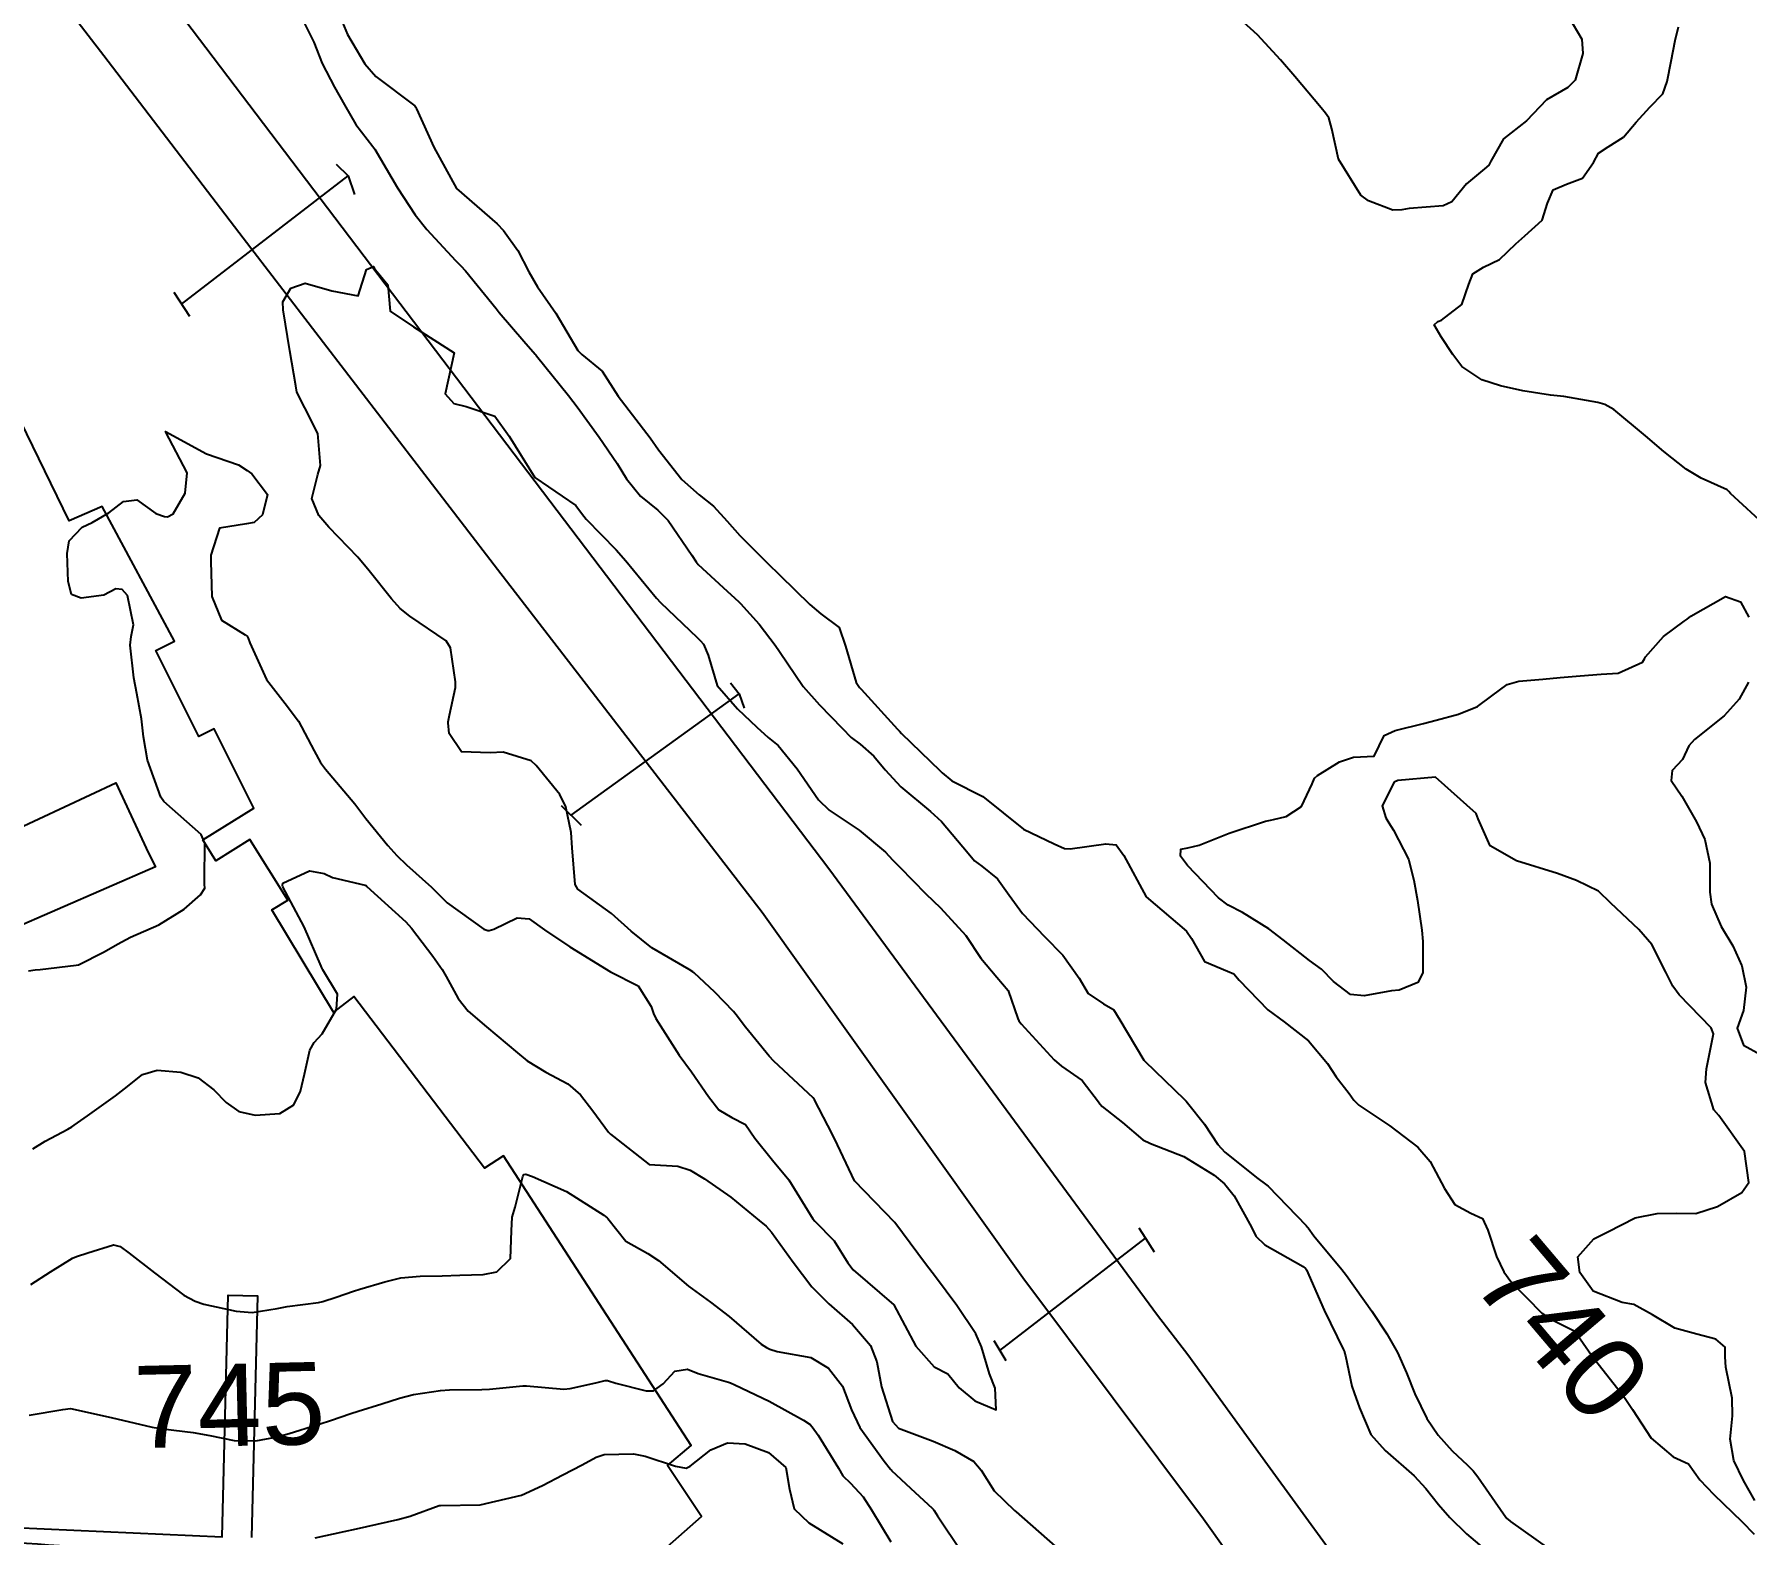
# Model space of a CAD drawing. Header units: metres. Extents: x 318500 to 325275, y 7408834 to 7428799.
# Drawn here: x 321141.7 to 321225, y 7409407.5 to 7409480.5 of the extents above; entities that cross this region are included whole.
import ezdxf
from ezdxf.enums import TextEntityAlignment as Align

# ---------------------------------------------------------------- set-up
doc = ezdxf.new("R2010")
doc.units = ezdxf.units.M
doc.header["$MEASUREMENT"] = 0
for name, color, linetype in [('Cotas', 45, 'Continuous'), ('Curvas de Nivel 1m', 11, 'Continuous'), ('Curvas de Nivel 5m', 15, 'Continuous'), ('Edificações', 30, 'Continuous'), ('Linha Férrea', 20, 'Continuous'), ('Portico', 45, 'Continuous'), ('Vias Primárias', 230, 'Continuous')]:
    doc.layers.add(name, color=color, linetype=linetype)
doc.styles.add('ARIAL', font='arial.ttf')
doc.linetypes.add('TRACKS', pattern='A,0.15,[130,ltypeshp.shx,S=0.25,R=0,X=0,Y=0],0.15', length=0.3)

msp = doc.modelspace()

# ---------------------------------------------------------------- linework, layer by layer
at = {"layer": 'Curvas de Nivel 1m', "flags": 128}
for points, elevation in [([(321154.781, 7409481.135), (321155.279, 7409480.167), (321155.682, 7409479.126), (321156.283, 7409477.968), (321156.763, 7409477.113), (321157.313, 7409476.156), (321158.151, 7409475.091), (321158.248, 7409474.955), (321159.344, 7409473.073), (321160.201, 7409471.763), (321160.766, 7409471.054), (321162.175, 7409469.537), (321162.42, 7409469.284), (321162.647, 7409469.033), (321164.143, 7409467.195), (321164.297, 7409467.008), (321165.5, 7409465.608), (321166.036, 7409464.981), (321166.07, 7409464.941), (321166.109, 7409464.893), (321167.661, 7409462.964), (321168.082, 7409462.411), (321169.157, 7409460.944), (321170.041, 7409459.668), (321170.496, 7409458.923), (321171.175, 7409458.066), (321172.015, 7409457.387), (321172.522, 7409456.895), (321173.665, 7409455.203), (321173.871, 7409454.881), (321173.978, 7409454.756), (321175.195, 7409453.628), (321175.951, 7409452.934), (321176.037, 7409452.849), (321176.943, 7409451.838), (321177.724, 7409450.823), (321177.925, 7409450.513), (321179.079, 7409448.808), (321179.887, 7409447.914), (321180.985, 7409446.783), (321181.428, 7409446.339), (321181.862, 7409446.013), (321182.518, 7409445.421), (321183.082, 7409444.752), (321183.838, 7409443.939), (321185.277, 7409442.725), (321185.813, 7409442.244), (321187.112, 7409440.7), (321187.418, 7409440.327), (321187.784, 7409440.07), (321188.548, 7409439.449), (321189.109, 7409438.67), (321189.757, 7409437.774), (321190.824, 7409436.649), (321191.727, 7409435.743), (321192.509, 7409434.628), (321192.956, 7409433.875), (321193.698, 7409433.383), (321194.187, 7409433.092), (321194.5, 7409432.598), (321195.661, 7409430.64), (321195.709, 7409430.58), (321197.632, 7409428.723), (321197.714, 7409428.641), (321197.792, 7409428.558), (321198.605, 7409427.526), (321199.268, 7409426.535), (321199.605, 7409426.167), (321201.211, 7409424.88), (321201.582, 7409424.605), (321201.706, 7409424.499), (321203.561, 7409422.59), (321203.614, 7409422.533), (321203.653, 7409422.479), (321203.939, 7409422.09), (321205.303, 7409420.453), (321205.526, 7409420.165), (321206.758, 7409418.431), (321207.483, 7409417.318), (321208.002, 7409416.415), (321208.44, 7409415.431), (321208.841, 7409414.406), (321209.432, 7409413.208), (321209.984, 7409412.392), (321210.661, 7409411.634), (321211.406, 7409410.94), (321211.692, 7409410.655), (321211.918, 7409410.362), (321213.159, 7409408.558), (321213.328, 7409408.341), (321213.369, 7409408.3), (321213.51, 7409408.197), (321215.348, 7409406.877)], 741), ([(321141.391, 7409434.989), (321141.707, 7409435.022), (321141.958, 7409435.047), (321143.71, 7409435.249), (321143.828, 7409435.278), (321145.075, 7409435.905), (321145.725, 7409436.281), (321146.351, 7409436.62), (321147.74, 7409437.22), (321148.972, 7409437.988), (321149.762, 7409438.686), (321149.969, 7409438.995), (321149.96, 7409439.197), (321149.947, 7409439.372), (321149.968, 7409441.197), (321149.796, 7409441.612), (321147.975, 7409443.218), (321147.823, 7409443.423), (321147.182, 7409445.23), (321146.99, 7409446.362), (321146.89, 7409447.235), (321146.659, 7409448.468), (321146.514, 7409449.241), (321146.336, 7409450.832), (321146.388, 7409451.243), (321146.506, 7409451.812), (321146.212, 7409453.246), (321145.954, 7409453.531), (321145.643, 7409453.567), (321145.051, 7409453.263), (321143.948, 7409453.106), (321143.482, 7409453.285), (321143.319, 7409453.927), (321143.275, 7409455.287), (321143.373, 7409455.902), (321143.999, 7409456.561), (321144.489, 7409456.786), (321145.297, 7409457.261), (321146.016, 7409457.817), (321146.666, 7409457.89), (321147.594, 7409457.226), (321148.008, 7409457.078), (321148.159, 7409457.067), (321148.427, 7409457.216), (321149.019, 7409458.211), (321149.115, 7409459.209), (321148.06, 7409461.22), (321150.044, 7409460.132), (321151.608, 7409459.605), (321152.032, 7409459.325), (321152.256, 7409459.167), (321153.025, 7409458.16), (321152.774, 7409457.159), (321152.373, 7409456.796), (321152.003, 7409456.721), (321150.678, 7409456.512), (321150.268, 7409455.196), (321150.269, 7409454.902), (321150.312, 7409453.195), (321150.786, 7409452.035), (321151.932, 7409451.33), (321152.026, 7409451.263), (321152.078, 7409451.168), (321152.158, 7409450.935), (321152.968, 7409449.154), (321153.883, 7409447.994), (321154.533, 7409447.133), (321155.291, 7409445.691), (321155.591, 7409445.123), (321155.845, 7409444.794), (321157.272, 7409443.098), (321157.81, 7409442.393), (321158.878, 7409441.074), (321159.309, 7409440.591), (321159.781, 7409440.138), (321161, 7409439.048), (321161.759, 7409438.297), (321163.554, 7409437.013), (321163.739, 7409436.944), (321163.807, 7409436.941), (321164.029, 7409437.006), (321165.174, 7409437.563), (321165.748, 7409437.518), (321166.506, 7409436.972), (321167.728, 7409436.156), (321169.71, 7409434.93), (321171.052, 7409434.258), (321171.693, 7409433.242), (321171.798, 7409432.899), (321171.914, 7409432.67), (321173.048, 7409430.886), (321173.648, 7409430.067), (321174.476, 7409428.867), (321174.979, 7409428.215), (321175.62, 7409427.851), (321176.281, 7409427.505), (321176.725, 7409426.833), (321177.594, 7409425.762), (321178.395, 7409424.812), (321179.552, 7409422.919), (321179.646, 7409422.799), (321180.599, 7409421.842), (321181.262, 7409420.774), (321181.525, 7409420.441), (321183.5, 7409418.74), (321184.565, 7409416.729), (321185.46, 7409415.723), (321186.122, 7409415.375), (321186.672, 7409414.702), (321187.441, 7409414.06), (321188.479, 7409413.63), (321188.433, 7409414.675), (321188.157, 7409415.38), (321187.763, 7409416.686), (321187.48, 7409417.324), (321186.56, 7409418.704), (321185.521, 7409420.1), (321185.042, 7409420.725), (321183.55, 7409422.74), (321181.58, 7409424.77), (321180.619, 7409426.785), (321180.283, 7409427.456), (321179.629, 7409428.713), (321179.563, 7409428.801), (321177.656, 7409430.586), (321177.435, 7409430.823), (321176.274, 7409432.248), (321175.823, 7409432.848), (321175.765, 7409432.923), (321175.692, 7409433.006), (321174.788, 7409433.951), (321173.786, 7409434.879), (321173.711, 7409434.94), (321173.544, 7409435.05), (321171.728, 7409436.095), (321170.708, 7409436.915), (321169.753, 7409437.765), (321168.119, 7409438.955), (321167.994, 7409439.178), (321167.839, 7409440.959), (321167.801, 7409441.71), (321167.534, 7409442.963), (321167.242, 7409443.553), (321166.094, 7409444.978), (321165.852, 7409445.192), (321164.479, 7409445.624), (321163.856, 7409445.591), (321162.464, 7409445.639), (321161.865, 7409446.529), (321161.812, 7409447.041), (321161.815, 7409447.097), (321161.876, 7409447.413), (321162.161, 7409448.771), (321162.168, 7409449.036), (321161.925, 7409450.699), (321161.715, 7409451.042), (321159.942, 7409452.24), (321159.481, 7409452.603), (321159.054, 7409453.073), (321157.97, 7409454.448), (321157.417, 7409455.098), (321156.002, 7409456.566), (321155.517, 7409457.125), (321155.183, 7409457.964), (321155.462, 7409459.126), (321155.593, 7409459.568), (321155.464, 7409461.126), (321154.843, 7409462.368), (321154.45, 7409463.136), (321154.392, 7409463.436), (321154.11, 7409465.14), (321153.775, 7409467.145), (321153.772, 7409467.52), (321154.156, 7409468.198), (321154.859, 7409468.433), (321156.154, 7409468.063), (321157.437, 7409467.815), (321157.835, 7409469.095), (321158.172, 7409469.247), (321158.233, 7409469.151), (321158.275, 7409469.088), (321158.878, 7409468.36), (321158.996, 7409467.077), (321160.129, 7409466.312), (321162.11, 7409465.04), (321161.66, 7409463.044), (321162.083, 7409462.578), (321162.683, 7409462.429), (321164.074, 7409461.959), (321164.774, 7409460.999), (321166.03, 7409458.98), (321168.017, 7409457.616), (321168.298, 7409457.241), (321168.519, 7409456.952), (321169.988, 7409455.46), (321170.458, 7409454.923), (321171.953, 7409453.109), (321172.148, 7409452.898), (321173.933, 7409451.191), (321174.089, 7409451.035), (321174.227, 7409450.876), (321174.464, 7409450.33), (321174.895, 7409448.865), (321175.883, 7409447.729), (321176.836, 7409446.836), (321177.377, 7409446.339), (321177.861, 7409445.936), (321178.8, 7409444.81), (321179.827, 7409443.292), (321180.352, 7409442.792), (321181.806, 7409441.824), (321183.089, 7409440.751), (321183.43, 7409440.389), (321183.783, 7409440.022), (321185.049, 7409438.727), (321185.76, 7409438.044), (321186.992, 7409436.701), (321187.724, 7409435.598), (321188.508, 7409434.678), (321189.054, 7409434.02), (321189.523, 7409432.662), (321189.571, 7409432.545), (321189.686, 7409432.398), (321191.305, 7409430.644), (321191.656, 7409430.343), (321192.661, 7409429.64), (321193.45, 7409428.613), (321193.52, 7409428.503), (321193.628, 7409428.385), (321194.626, 7409427.6), (321195.612, 7409426.763), (321195.985, 7409426.576), (321197.601, 7409425.949), (321199.087, 7409425.038), (321199.581, 7409424.613), (321199.665, 7409424.529), (321200.059, 7409424.036), (321200.896, 7409422.51), (321201.112, 7409422.073), (321201.542, 7409421.657), (321203.418, 7409420.594), (321203.53, 7409420.499), (321203.546, 7409420.48), (321203.572, 7409420.437), (321204.435, 7409418.466), (321205.384, 7409416.538), (321205.417, 7409416.451), (321205.426, 7409416.407), (321205.468, 7409416.255), (321205.788, 7409414.78), (321205.892, 7409414.443), (321206.162, 7409413.717), (321206.714, 7409412.431), (321207.408, 7409411.652), (321208.817, 7409410.406), (321209.384, 7409409.794), (321210.003, 7409409.014), (321210.554, 7409408.382), (321211.358, 7409407.597), (321212.837, 7409406.348)], 742), ([(321141.595, 7409426.314), (321142.202, 7409426.693), (321143.298, 7409427.283), (321143.497, 7409427.396), (321143.612, 7409427.474), (321144.268, 7409427.921), (321145.626, 7409428.897), (321146.066, 7409429.243), (321146.938, 7409429.933), (321147.644, 7409430.154), (321148.807, 7409430.044), (321149.639, 7409429.776), (321150.409, 7409429.188), (321151.014, 7409428.569), (321151.62, 7409428.133), (321152.414, 7409427.954), (321153.619, 7409428.039), (321154.294, 7409428.463), (321154.619, 7409429.13), (321154.822, 7409429.949), (321155.075, 7409431.126), (321155.288, 7409431.501), (321155.672, 7409431.919), (321156.383, 7409433.11), (321156.432, 7409433.844), (321155.709, 7409435.037), (321155.661, 7409435.12), (321155.625, 7409435.207), (321154.801, 7409437.129), (321153.769, 7409439.061), (321153.752, 7409439.14), (321153.771, 7409439.242), (321155.066, 7409439.838), (321155.776, 7409439.721), (321156.184, 7409439.523), (321157.771, 7409439.156), (321157.814, 7409439.133), (321157.859, 7409439.089), (321159.745, 7409437.366), (321160.027, 7409437.057), (321161.069, 7409435.697), (321161.525, 7409435.042), (321161.707, 7409434.707), (321162.294, 7409433.629), (321162.784, 7409433.024), (321163.679, 7409432.252), (321165.179, 7409430.987), (321165.654, 7409430.608), (321166.565, 7409430.052), (321167.638, 7409429.484), (321168.257, 7409428.951), (321168.856, 7409428.175), (321169.612, 7409427.136), (321169.717, 7409427.034), (321169.857, 7409426.926), (321171.59, 7409425.562), (321172.991, 7409425.484), (321173.586, 7409425.285), (321174.287, 7409424.869), (321175.567, 7409423.971), (321176.938, 7409422.829), (321177.281, 7409422.557), (321177.545, 7409422.273), (321178.597, 7409420.809), (321179.512, 7409419.615), (321180.34, 7409418.787), (321181.485, 7409417.782), (321182.357, 7409416.757), (321182.663, 7409415.953), (321182.891, 7409414.748), (321183.425, 7409413.054), (321183.721, 7409412.737), (321185.411, 7409412.104), (321186.458, 7409411.651), (321187.396, 7409411.106), (321187.741, 7409410.685), (321188.383, 7409409.678), (321189.371, 7409408.725), (321189.453, 7409408.659), (321191.345, 7409406.998)], 743), ([(321141.506, 7409419.725), (321142.464, 7409420.342), (321143.526, 7409421.002), (321143.718, 7409421.086), (321144.276, 7409421.269), (321145.534, 7409421.657), (321145.857, 7409421.569), (321146.293, 7409421.239), (321147.516, 7409420.281), (321148.943, 7409419.206), (321149.496, 7409418.908), (321149.915, 7409418.772), (321151.489, 7409418.418), (321152.281, 7409418.365), (321153.491, 7409418.55), (321153.981, 7409418.646), (321155.496, 7409418.846), (321155.718, 7409418.896), (321156.357, 7409419.107), (321157.203, 7409419.396), (321157.506, 7409419.49), (321158.727, 7409419.857), (321159.515, 7409420.04), (321160.442, 7409420.125), (321161.517, 7409420.149), (321162.375, 7409420.169), (321163.518, 7409420.203), (321164.178, 7409420.342), (321164.846, 7409420.99), (321164.889, 7409422.336), (321164.918, 7409422.989), (321165.069, 7409423.476), (321165.45, 7409424.982), (321165.494, 7409425.068), (321165.582, 7409425.081), (321165.92, 7409424.977), (321167.569, 7409424.238), (321169.389, 7409423.096), (321169.55, 7409422.961), (321169.577, 7409422.93), (321170.449, 7409421.826), (321171.533, 7409421.235), (321172.053, 7409420.895), (321173.511, 7409419.643), (321174.578, 7409418.864), (321175.49, 7409418.166), (321177.038, 7409416.826), (321177.3, 7409416.654), (321177.468, 7409416.574), (321177.814, 7409416.469), (321179.464, 7409416.162), (321180.325, 7409415.653), (321180.991, 7409414.777), (321181.433, 7409413.631), (321181.837, 7409412.764), (321183.021, 7409411.121), (321183.338, 7409410.741), (321183.361, 7409410.712), (321183.389, 7409410.672), (321184.302, 7409409.81), (321185.371, 7409408.82), (321185.419, 7409408.768), (321185.457, 7409408.719), (321185.617, 7409408.465), (321186.8, 7409406.698)], 744), ([(321155.344, 7409407.395), (321156.747, 7409407.701), (321157.351, 7409407.835), (321158.362, 7409408.068), (321159.358, 7409408.289), (321159.963, 7409408.452), (321161.369, 7409408.962), (321161.432, 7409408.976), (321163.37, 7409409.01), (321165.375, 7409409.471), (321166.405, 7409409.945), (321167.385, 7409410.455), (321168.339, 7409410.946), (321169.011, 7409411.321), (321169.398, 7409411.453), (321170.826, 7409411.482), (321171.397, 7409411.37), (321172.874, 7409410.885), (321173.389, 7409410.787), (321173.59, 7409410.877), (321174.594, 7409411.67), (321175.408, 7409412.024), (321176.268, 7409411.976), (321177.401, 7409411.542), (321178.238, 7409410.812), (321178.418, 7409409.771), (321178.653, 7409408.807), (321179.36, 7409408.127), (321181.008, 7409407.112)], 746)]:
    msp.add_lwpolyline(points, dxfattribs=dict(at, elevation=elevation))
at = {"layer": 'Curvas de Nivel 5m', "flags": 128}
for points, elevation in [([(321156.665, 7409481.115), (321156.906, 7409480.527), (321157.758, 7409479.098), (321158.291, 7409478.493), (321160.185, 7409477.061), (321160.226, 7409477.017), (321160.269, 7409476.918), (321161.113, 7409475.051), (321162.22, 7409473.04), (321164.195, 7409471.324), (321164.502, 7409471.005), (321165.203, 7409470.017), (321165.728, 7409468.987), (321166.159, 7409468.265), (321167.046, 7409466.971), (321168.113, 7409465.164), (321168.319, 7409464.957), (321169.308, 7409464.148), (321170.09, 7409462.93), (321171.634, 7409460.906), (321172.051, 7409460.32), (321173.176, 7409458.889), (321174.023, 7409458.138), (321174.728, 7409457.58), (321175.386, 7409456.859), (321176, 7409456.159), (321177.325, 7409454.83), (321177.971, 7409454.217), (321179.401, 7409452.805), (321179.945, 7409452.341), (321180.835, 7409451.683), (321181.139, 7409450.782), (321181.663, 7409449.014), (321181.825, 7409448.771), (321181.899, 7409448.682), (321183.673, 7409446.743), (321183.767, 7409446.639), (321183.868, 7409446.528), (321185.741, 7409444.721), (321185.849, 7409444.621), (321186.325, 7409444.231), (321187.832, 7409443.465), (321188.823, 7409442.675), (321189.808, 7409441.865), (321191.291, 7409441.159), (321191.803, 7409440.94), (321192.079, 7409440.912), (321193.805, 7409441.154), (321194.311, 7409441.108), (321194.688, 7409440.597), (321195.77, 7409438.58), (321197.745, 7409436.903), (321197.979, 7409436.556), (321198.614, 7409435.432), (321199.724, 7409434.962), (321200.036, 7409434.839), (321200.307, 7409434.521), (321201.699, 7409433.083), (321202.491, 7409432.492), (321203.676, 7409431.576), (321204.597, 7409430.466), (321205.014, 7409429.82), (321205.646, 7409429.013), (321205.877, 7409428.681), (321206.117, 7409428.443), (321207.625, 7409427.444), (321209.001, 7409426.406), (321209.6, 7409425.704), (321210.296, 7409424.389), (321210.801, 7409423.611), (321211.568, 7409423.186), (321212.143, 7409422.939), (321212.399, 7409422.357), (321212.814, 7409421.078), (321213.179, 7409420.345), (321213.523, 7409419.864), (321215.033, 7409418.325), (321215.497, 7409418.026), (321216.635, 7409417.447), (321217.442, 7409416.291), (321217.479, 7409416.231), (321219.013, 7409414.267), (321219.441, 7409413.644), (321220.35, 7409412.251), (321221.411, 7409411.33), (321222.17, 7409410.991), (321222.721, 7409410.22), (321223.389, 7409409.499), (321224.761, 7409408.189), (321225.361, 7409407.57)], 740), ([(321216.346, 7409481.377), (321216.972, 7409480.31), (321217.016, 7409479.613), (321216.646, 7409478.315), (321216.296, 7409477.961), (321215.259, 7409477.362), (321214.28, 7409476.34), (321213.169, 7409475.454), (321212.539, 7409474.366), (321212.446, 7409474.168), (321212.244, 7409473.999), (321211.356, 7409473.261), (321210.649, 7409472.394), (321210.218, 7409472.193), (321208.569, 7409472.064), (321208.216, 7409471.999), (321207.779, 7409471.99), (321206.596, 7409472.444), (321206.224, 7409472.711), (321205.134, 7409474.467), (321204.805, 7409475.939), (321204.661, 7409476.474), (321204.505, 7409476.699), (321204.285, 7409476.969), (321203.013, 7409478.493), (321202.312, 7409479.298), (321201.192, 7409480.517), (321200.341, 7409481.273)], 740), ([(321226.015, 7409456.543), (321224.21, 7409458.207), (321224.132, 7409458.3), (321224.042, 7409458.377), (321222.773, 7409458.955), (321222.051, 7409459.385), (321220.962, 7409460.251), (321220.071, 7409461.016), (321218.536, 7409462.283), (321218.094, 7409462.526), (321217.759, 7409462.631), (321216.099, 7409462.923), (321215.445, 7409462.981), (321214.103, 7409463.201), (321213.015, 7409463.447), (321212.11, 7409463.727), (321211.132, 7409464.385), (321210.696, 7409464.961), (321210.134, 7409465.819), (321209.788, 7409466.404), (321209.973, 7409466.572), (321210.143, 7409466.632), (321211.142, 7409467.398), (321211.483, 7409468.38), (321211.673, 7409468.883), (321212.183, 7409469.218), (321212.966, 7409469.58), (321213.757, 7409470.347), (321214.204, 7409470.731), (321215.041, 7409471.502), (321215.31, 7409472.329), (321215.58, 7409472.976), (321216.234, 7409473.251), (321217.009, 7409473.538), (321217.542, 7409474.301), (321217.787, 7409474.767), (321218.262, 7409475.061), (321219.008, 7409475.54), (321219.612, 7409476.27), (321220.287, 7409476.998), (321220.907, 7409477.641), (321221.123, 7409478.252), (321221.325, 7409479.24), (321221.51, 7409480.248), (321221.683, 7409480.903)], 740), ([(321225.386, 7409409.219), (321224.847, 7409410.188), (321224.371, 7409411.157), (321224.199, 7409412.198), (321224.3, 7409413.334), (321224.286, 7409414.197), (321223.978, 7409415.697), (321223.948, 7409416.203), (321223.949, 7409416.667), (321223.488, 7409417.06), (321222.566, 7409417.299), (321221.494, 7409417.605), (321220.419, 7409418.251), (321219.507, 7409418.749), (321218.929, 7409418.849), (321217.517, 7409419.394), (321216.88, 7409420.3), (321216.781, 7409421.062), (321217.555, 7409421.949), (321217.79, 7409422.053), (321218.238, 7409422.28), (321219.567, 7409422.972), (321220.637, 7409423.182), (321221.57, 7409423.193), (321222.527, 7409423.183), (321223.573, 7409423.517), (321224.755, 7409424.192), (321225.096, 7409424.679), (321224.89, 7409426.191), (321223.636, 7409427.947), (321223.401, 7409428.214), (321222.99, 7409429.556), (321223.036, 7409430.219), (321223.379, 7409431.908), (321223.267, 7409432.216), (321221.714, 7409433.82), (321221.401, 7409434.243), (321221.055, 7409434.918), (321220.384, 7409436.254), (321219.751, 7409436.993), (321218.386, 7409438.281), (321217.778, 7409438.854), (321216.712, 7409439.381), (321215.791, 7409439.72), (321213.8, 7409440.34), (321212.507, 7409441.06), (321211.927, 7409442.368), (321211.824, 7409442.636), (321209.85, 7409444.4), (321208.028, 7409444.238), (321207.846, 7409444.166), (321207.251, 7409443.007), (321207.431, 7409442.426), (321207.576, 7409442.182), (321207.814, 7409441.818), (321208.539, 7409440.413), (321208.801, 7409439.394), (321208.976, 7409438.408), (321209.188, 7409436.966), (321209.244, 7409436.405), (321209.242, 7409434.888), (321208.992, 7409434.407), (321208.087, 7409434.043), (321207.714, 7409434.003), (321206.382, 7409433.768), (321205.711, 7409433.831), (321204.897, 7409434.462), (321204.311, 7409435.057), (321203.73, 7409435.483), (321202.439, 7409436.493), (321201.748, 7409437.022), (321200.456, 7409437.823), (321199.765, 7409438.18), (321199.289, 7409438.537), (321197.793, 7409440.109), (321197.442, 7409440.564), (321197.467, 7409440.9), (321197.804, 7409440.969), (321198.348, 7409441.095), (321199.811, 7409441.677), (321201.576, 7409442.262), (321201.818, 7409442.318), (321201.969, 7409442.348), (321202.585, 7409442.492), (321203.338, 7409442.974), (321203.844, 7409444.085), (321203.967, 7409444.359), (321204.105, 7409444.476), (321205.174, 7409445.147), (321205.864, 7409445.373), (321206.875, 7409445.424), (321207.351, 7409446.428), (321207.883, 7409446.681), (321209.272, 7409447.021), (321209.888, 7409447.178), (321210.971, 7409447.464), (321211.895, 7409447.837), (321212.6, 7409448.36), (321213.34, 7409448.917), (321213.911, 7409449.068), (321215.074, 7409449.167), (321215.914, 7409449.244), (321216.886, 7409449.335), (321217.917, 7409449.414), (321218.738, 7409449.458), (321219.926, 7409449.994), (321220.024, 7409450.164), (321220.076, 7409450.259), (321220.95, 7409451.245), (321221.956, 7409451.994), (321222.105, 7409452.091), (321222.284, 7409452.235), (321223.97, 7409453.186), (321224.697, 7409452.928), (321225.099, 7409452.193)], 740), ([(321225.078, 7409449.027), (321224.63, 7409448.199), (321223.892, 7409447.383), (321222.449, 7409446.231), (321222.188, 7409445.923), (321221.865, 7409445.256), (321221.371, 7409444.731), (321221.326, 7409444.245), (321221.838, 7409443.473), (321222.56, 7409442.229), (321222.956, 7409441.367), (321223.202, 7409440.219), (321223.197, 7409438.801), (321223.282, 7409438.217), (321223.754, 7409437.145), (321224.322, 7409436.201), (321224.76, 7409435.224), (321224.969, 7409434.191), (321224.84, 7409433.056), (321224.524, 7409432.197), (321224.847, 7409431.362), (321225.671, 7409430.915)], 740), ([(321141.421, 7409413.366), (321143.066, 7409413.643), (321143.426, 7409413.685), (321145.42, 7409413.25), (321147.413, 7409412.779), (321147.931, 7409412.696), (321149.41, 7409412.527), (321150.219, 7409412.377), (321151.404, 7409412.137), (321152.444, 7409412.115), (321153.407, 7409412.287), (321154.078, 7409412.466), (321155.417, 7409412.887), (321155.59, 7409412.945), (321156.091, 7409413.11), (321157.078, 7409413.442), (321157.427, 7409413.555), (321158.582, 7409413.924), (321159.437, 7409414.197), (321160.126, 7409414.367), (321161.443, 7409414.572), (321161.874, 7409414.603), (321163.444, 7409414.611), (321163.822, 7409414.627), (321165.447, 7409414.799), (321165.628, 7409414.798), (321167.445, 7409414.625), (321167.746, 7409414.655), (321168.998, 7409414.937), (321169.451, 7409415.043), (321169.57, 7409415.047), (321169.967, 7409414.922), (321171.445, 7409414.556), (321171.796, 7409414.545), (321172.266, 7409414.892), (321172.837, 7409415.506), (321173.457, 7409415.61), (321173.976, 7409415.393), (321175.451, 7409414.971), (321175.542, 7409414.94), (321175.752, 7409414.845), (321177.438, 7409414.048), (321179.103, 7409413.126), (321179.422, 7409412.915), (321179.526, 7409412.798), (321179.817, 7409412.391), (321180.81, 7409410.779), (321181.02, 7409410.409), (321181.383, 7409410.064), (321182.008, 7409409.392), (321182.41, 7409408.754), (321183.347, 7409407.2)], 745)]:
    msp.add_lwpolyline(points, dxfattribs=dict(at, elevation=elevation))
at = {"layer": 'Edificações'}
for points in [[(321172.489, 7409406.981), (321174.143, 7409408.43), (321172.489, 7409410.908), (321173.631, 7409411.895), (321164.495, 7409425.974), (321163.577, 7409425.378), (321157.227, 7409433.739), (321156.224, 7409432.978), (321153.231, 7409437.948), (321154.001, 7409438.412), (321152.161, 7409441.371), (321150.498, 7409440.338), (321149.869, 7409441.351), (321152.35, 7409442.893), (321150.42, 7409446.758), (321149.681, 7409446.389), (321147.593, 7409450.569), (321148.49, 7409451.017), (321144.968, 7409457.565), (321143.361, 7409456.873), (321140.419, 7409462.945)], [(321140.646, 7409441.795), (321145.64, 7409444.124), (321147.237, 7409440.699), (321147.566, 7409440.047), (321138.012, 7409435.884)], [(321140.707, 7409407.906), (321150.821, 7409407.443), (321151.113, 7409419.202), (321152.528, 7409419.167), (321152.235, 7409407.413)]]:
    msp.add_lwpolyline(points, dxfattribs=at)
at = {"layer": 'Linha Férrea', "linetype": 'TRACKS', "flags": 128}
for points in [[(321000, 7409672.439), (321004.28, 7409667.628), (321010.191, 7409660.339), (321014.808, 7409654.906), (321022.784, 7409644.856), (321029.613, 7409636.002), (321040.469, 7409622.474), (321052.179, 7409607.125), (321054.23, 7409604.383), (321058.401, 7409598.832), (321068.496, 7409586.368), (321074.963, 7409577.416), (321083.512, 7409566.293), (321094.883, 7409551.552), (321107.334, 7409535.407), (321117.321, 7409522.186), (321126.816, 7409509.801), (321128.79, 7409507.31), (321146.898, 7409484.023), (321180.335, 7409439.96), (321196.326, 7409418.237), (321197.809, 7409416.312), (321201.677, 7409410.96), (321206.242, 7409404.702), (321212.198, 7409396.197), (321219.274, 7409385.949), (321224.813, 7409377.811), (321230.275, 7409369.14), (321237.887, 7409356.833), (321241.121, 7409351.303), (321247.134, 7409340.605), (321251.879, 7409331.735), (321256.586, 7409322.511), (321262.603, 7409309.794), (321266.492, 7409300.462), (321268.94, 7409294.346), (321274.411, 7409280.579), (321279.628, 7409266.21), (321281.699, 7409259.883), (321283.946, 7409253.312), (321285.569, 7409247.879), (321289.712, 7409233.197), (321292.35, 7409223.192), (321294.696, 7409213.206), (321297.864, 7409198.192), (321300.662, 7409182.284), (321302.098, 7409172.107), (321304.239, 7409154.743), (321305.123, 7409144.017), (321305.964, 7409133.485), (321306.242, 7409126.536), (321306.792, 7409106.326), (321306.598, 7409094.759), (321306.282, 7409083.935), (321305.552, 7409067.791), (321304.771, 7409056.859), (321303.264, 7409041.215), (321302.679, 7409035.98), (321302.137, 7409031.127), (321300.728, 7409019.285), (321298.197, 7408999.584), (321297.36, 7408993.167), (321295.261, 7408977.117), (321294.204, 7408969.335)], [(321000, 7409665.831), (321005.106, 7409659.973), (321014.581, 7409648.503), (321025.621, 7409634.539), (321037.299, 7409620.062), (321049.304, 7409604.404), (321060.786, 7409589.365), (321070.003, 7409577.437), (321079.04, 7409565.563), (321087.378, 7409554.953), (321100.232, 7409538.088), (321115.656, 7409518.043), (321121.996, 7409509.598), (321129.727, 7409499.55), (321136.972, 7409489.987), (321145.049, 7409479.509), (321151.831, 7409470.642), (321164.207, 7409454.514), (321177.084, 7409437.841), (321189.77, 7409420.055), (321198.564, 7409408.325), (321206.577, 7409397.088), (321215.931, 7409383.724), (321224.636, 7409370.381), (321229.865, 7409362.108), (321233.889, 7409355.207), (321238.771, 7409347.119), (321245.215, 7409335.393), (321252.436, 7409321.241), (321258.604, 7409308.083), (321267.297, 7409287.476), (321275.449, 7409265.78), (321281.942, 7409245.584), (321283.566, 7409239.646), (321286.314, 7409230.216), (321290.053, 7409214.935), (321291.712, 7409207.402), (321292.928, 7409202.024), (321294.643, 7409193.05), (321296.561, 7409181.459), (321297.018, 7409178.654), (321298.421, 7409169.257), (321300.824, 7409146.442), (321301.262, 7409140.938), (321302.075, 7409127.562), (321302.455, 7409111.197), (321302.397, 7409096.607), (321301.928, 7409078.93), (321301.225, 7409065.046), (321300.363, 7409054.951), (321299.616, 7409046.945), (321298.322, 7409034.46), (321296.574, 7409019.153), (321294.553, 7409003.679), (321294.068, 7408999.315), (321292.484, 7408987.685), (321290.998, 7408976.286), (321289.822, 7408966.926)]]:
    msp.add_lwpolyline(points, dxfattribs=at)
at = {"layer": 'Portico'}
for points in [[(321156.359, 7409474.231), (321156.942, 7409473.657), (321157.259, 7409472.748)], [(321148.837, 7409467.419), (321156.942, 7409473.657)], [(321148.455, 7409468.002), (321149.218, 7409466.837)], [(321175.548, 7409448.989), (321175.978, 7409448.458), (321176.208, 7409447.763)], [(321167.801, 7409442.552), (321175.319, 7409447.982), (321175.978, 7409448.458)], [(321167.312, 7409443.029), (321168.29, 7409442.075)], [(321195.423, 7409422.478), (321195.747, 7409421.97), (321196.17, 7409421.305)], [(321188.652, 7409416.511), (321195.747, 7409421.97)], [(321188.364, 7409416.994), (321188.939, 7409416.029)]]:
    msp.add_lwpolyline(points, dxfattribs=at)
at = {"layer": 'Vias Primárias'}
msp.add_lwpolyline([(321239.149, 7409301.217), (321219.191, 7409331.642), (321182.72, 7409394.845), (321177.193, 7409402.097, 0.208811), (321168.393, 7409406.083, -0.009232), (321146.635, 7409406.781, -0.02165), (321129.58, 7409408.385, 0.042557)], format="xyb", dxfattribs=at)

# ---------------------------------------------------------------- texts
at = {"layer": 'Cotas', "style": 'ARIAL'}
for s, rotation, p in [('740', 310.28093, (321216.059, 7409417.546, 740)), ('745', 1.31809, (321151.162, 7409413.859, 745))]:
    msp.add_text(s, height=4, rotation=rotation, dxfattribs=at).set_placement(p, align=Align.MIDDLE_CENTER)

doc.saveas('drawing.dxf')
